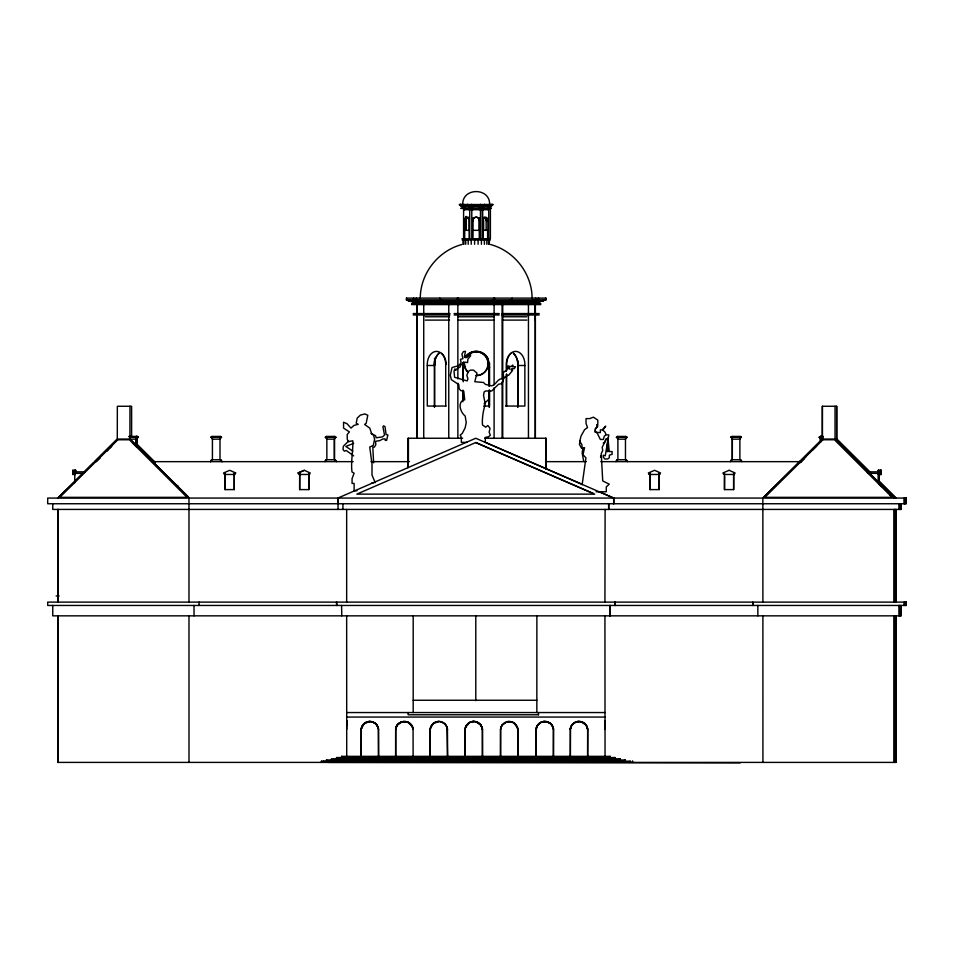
<?xml version="1.0" encoding="UTF-8"?>
<svg xmlns="http://www.w3.org/2000/svg" width="954" height="954" viewBox="0 0 954 954"><rect width="100%" height="100%" fill="white"/><g stroke="black" fill="none" stroke-linecap="round" stroke-linejoin="round"><path stroke-width="1.43" d="M346.719 729.309L346.755 720.532L346.779 724.921M75.366 474.472L72.742 474.472L72.766 470.298L75.64 470.298L75.664 472.957M880.375 472.957L880.375 474.472L880.363 470.298L880.375 472.957L878.324 472.957L878.324 474.472L881.234 474.472L881.222 470.298L878.336 470.298L878.324 472.957M234.267 489.605L234.267 473.363L234.267 489.605L225.108 489.605L225.192 473.363M308.798 489.605L308.798 473.363L308.798 489.605L299.651 489.605L299.735 473.363M408.085 467.484L408.121 461.653M545.879 468.939L545.915 461.653M659.107 489.605L659.107 473.363L659.107 489.605L649.948 489.605L650.044 473.363M733.65 489.605L733.65 473.363L733.65 489.605L724.491 489.605L724.563 476.308M75.02 472.957L75.044 470.298L75.068 472.957M75.616 472.957L75.64 470.298M878.92 472.957L878.944 470.298L878.956 472.957M74.77 482.724L74.782 471.848L85.013 471.848M878.336 471.848L878.324 473.363L868.14 473.363M458.135 298.113L459.542 302.394L444.361 302.394L441.44 301.106L441.559 299.83M458.135 299.83L458.027 301.106L459.542 302.394M467.865 204.836L468.545 205.444L467.865 204.418M471.848 204.836L472.194 205.444L471.848 204.418M420.261 298.113C420.404 273.488 437.993 250.985 461.712 244.558M462.762 204.418C462.165 187.306 490.189 187.306 489.605 204.418M582.131 484.775L585.935 457.872L583.001 454.676L584.563 447.688L581.952 447.688L581.952 444.755L579.758 441.249L581.022 436.05L584.563 429.705L587.509 427.595L586.03 423.337L586.03 418.603L589.655 418.603L593.436 417.172L597.8 420.082L597.8 425.424L595.308 428.978L595.308 431.291L597.347 433.39L600.34 439.448L603.369 439.448L604.323 436.085L606.195 434.881L608.807 434.881L605.218 455.857L603.262 455.225L603.262 457.026L604.705 458.969L607.734 458.969L609.332 457.741L609.332 455.225L612.098 454.295L612.098 451.576L609.272 451.576L607.972 438.315L606.195 439.448L602.177 447.259L602.725 450.55L601.235 453.639L602.725 480.935L609.236 484.167L606.291 486.934L606.291 491.775L596.119 491.775M409.624 299.83L409.361 301.106L414.978 302.394L421.227 302.394L421.489 301.118L458.027 301.106L457.264 298.113M409.755 299.83L409.481 301.106L406.535 299.83M416.445 298.113L416.182 301.106L409.361 301.106L406.404 299.83L406.535 298.113M460.21 204.836L461.521 205.444L460.21 204.418M460.233 204.418L460.174 205.134L459.434 204.836L492.932 204.418L490.869 205.444L492.157 204.418M461.784 205.134L463.06 205.146L461.152 204.418M361.149 756.343L361.208 729.309C361.542 724.169 367.004 720.365 371.965 721.701M361.149 729.309L364.023 723.704L369.866 721.439M430.218 756.343L430.159 729.309C430.624 724.193 435.966 720.353 440.975 721.701M430.159 729.309L433.033 723.704L438.876 721.439M475.879 721.701C470.954 720.377 465.421 724.181 465.123 729.309L465.003 756.343L465.182 729.309A8.717 8.717 0 0 1 482.533 729.309L482.533 756.343M500.48 756.343L500.54 729.309L501.899 725.314L507.027 721.713M536.029 756.343L536.148 729.309C536.601 719.209 552.974 719.256 553.499 729.309L552.974 727.222M536.029 729.309A8.717 8.717 0 0 1 553.38 729.309L553.439 756.343L553.558 729.309A8.717 8.717 0 0 0 536.196 729.309L537.567 725.314M580.378 440.617L579.4 444.325L581.391 448.022L582.787 448.607L582.167 453.078L583.609 460.794M606.028 438.852L604.645 442.239L603.214 443.121M413.118 756.343L413.07 729.309C412.522 719.185 396.196 719.244 395.719 729.309L395.767 756.343M501.959 725.314L501.005 727.222M571.768 725.314L570.289 729.309C570.778 720.509 584.361 718.696 587.139 727.043M465.588 727.222L469.678 722.476M397.079 725.314L395.66 729.309L395.588 756.343M136.339 446.508L136.362 439.15L137.352 437.242M136.649 446.508L136.625 439.15L137.626 437.242L136.1 436.431L137.567 437.242M136.362 439.15L137.376 437.242M136.649 439.15L137.662 437.242M136.935 439.15L137.948 437.242L136.66 436.431L137.853 437.242L136.899 439.15L136.899 446.508M334.437 459.733L334.437 439.15L335.438 437.242L334.401 439.15L334.401 459.733M480.399 204.418L480.077 205.444L480.601 204.418M210.44 461.653L211.716 459.733L220.768 459.733L222.055 461.653M326.125 459.733L324.849 461.653L326.089 459.733L335.176 459.733L336.452 461.653L335.14 459.733M617.178 459.733L615.914 461.653L617.155 459.733L626.241 459.733L627.517 461.653L626.206 459.733M731.587 459.733L730.323 461.653L731.563 459.733L740.65 459.733L741.926 461.653L740.614 459.733M210.405 461.653L211.681 459.733M397.484 724.921L402.242 721.713M502.305 724.921L505.095 722.476M537.913 724.921L540.703 722.476M572.114 724.921L574.904 722.476M71.562 484.799L58.54 497.356M71.753 484.608L82.044 474.317M83.153 473.22L93.504 462.869M94.613 461.76L117.342 439.055L129.959 439.055L188.391 497.034L151.96 460.937L188.975 498.071L188.975 602.117M96.02 461.593L100.182 457.443M106.419 451.206L111.618 446.007M798.772 462.666L822.396 439.055L836.694 439.055L871.121 473.22M800.895 461.772L806.142 456.537M812.438 450.252L816.636 446.055M57.824 498.071L117.294 439.055L117.342 406.261L131.616 406.261L131.616 436.073M96.08 461.76L100.17 457.693M106.633 451.278L108.744 449.191M109.555 448.368L111.642 446.305M489.283 398.832L484.06 403.804M762.89 602.117L762.854 498.071L822.36 439.055L822.396 406.261L836.694 406.261L836.694 439.055L870.835 473.22M800.227 462.666L804.186 458.731M762.89 498.071L800.442 460.937M459.661 301.118L492.276 301.118L493.767 299.83L493.767 298.113M492.276 301.118L492.395 302.394L494.613 299.83L494.613 298.113M484.393 204.418L483.726 205.444L484.787 204.418M492.395 302.394L507.611 302.394L512.048 299.83L512.048 298.113M348.508 441.177L343.345 446.257L343.035 449.608L344.382 451.182L346.195 450.455L353.66 455.869M210.941 437.242L212.158 436.431L220.326 436.431L221.543 437.242L210.906 437.242L212.134 436.431M325.35 437.242L326.566 436.431L334.723 436.431L335.951 437.242L325.314 437.242L326.53 436.431M616.415 437.242L617.632 436.431L625.788 436.431L627.016 437.242L616.379 437.242L617.596 436.431M730.824 437.242L732.04 436.431L740.197 436.431L741.425 437.242L730.788 437.242L732.004 436.431M819.188 437.242L823.409 436.431M820.678 436.431L819.474 437.242L820.655 436.431M820.965 436.431L819.748 437.242L820.69 442.096M821.251 436.431L820.035 437.242L820.953 439.15M820.368 436.431L819.152 437.242L823.123 437.242M820.941 436.431L819.713 437.242L820.69 439.15L823.195 439.15M821.501 436.431L819.999 437.242L820.977 439.15M491.155 204.836L489.319 205.444L491.215 204.418M459.47 204.836L492.157 204.836L490.869 205.444L492.896 204.836L459.47 204.418M493.767 299.83L493.874 301.106L530.651 301.118L530.925 302.394L537.269 302.394L545.819 299.83L545.819 298.113M475.772 442.537L356.808 494.136L594.7 494.136L475.76 442.537L593.352 493.552M298.077 472.957L304.29 470.298L310.193 472.957L309.501 474.472L298.936 474.472L298.077 472.957L304.302 470.298M729.142 470.298L722.917 472.957L723.788 474.472L734.353 474.472L735.033 472.957L729.13 470.298M353.707 443.336L345.825 446.448L352.825 451.087M530.651 301.118L535.671 299.83L535.671 298.113M530.925 302.394L538.557 299.83L538.557 298.113M538.783 302.072L545.95 299.83L545.95 298.113L406.404 298.113M402.254 721.701L408.455 722.476L412.45 727.043M471.67 721.701L473.78 721.439M509.197 721.439L507.075 721.701L513.312 722.476L517.33 727.043M542.695 721.701L544.806 721.439M576.896 721.701L579.006 721.439M461.056 205.432L491.31 205.432M460.675 205.73L491.692 205.73M460.675 205.969L491.692 205.969M461.056 208.127L491.31 208.127M461.056 208.461L491.31 208.461M463.966 208.89L488.353 208.89M463.966 209.701L488.353 209.701M469.201 230.331L464.443 230.331L464.443 220.589L466.16 220.589A3.148 2.218 -90 0 1 468.974 217.321M483.153 238.75L483.153 230.331L487.864 230.331L487.864 220.589L486.158 220.589A3.148 2.23 -90 0 0 483.928 217.202M472.993 230.331L479.361 230.331L479.361 217.87M461.974 238.75L490.392 238.75L490.392 205.969M462.141 239.967L490.225 239.967M406.404 299.83L545.819 299.83M413.154 302.335L537.007 302.335M411.568 303.575L540.799 303.575M411.568 304.588L540.799 304.588M413.154 313.568L450.002 313.568M454.14 313.568L499.204 313.568M501.971 313.568L539.213 313.568M413.154 314.975L450.002 314.975M454.14 314.975L499.204 314.975M501.971 314.975L539.213 314.975M425.281 316.764L449.501 316.764M457.98 316.764L494.005 316.764M502.496 316.764L526.882 316.764M425.281 320.103L449.501 320.103M457.98 320.103L494.005 320.103M502.496 320.103L526.882 320.103M446.055 406.058L427.285 406.058L427.285 365.501L434.44 365.501A13.117 9.242 -90 0 1 438.828 353.314M462.94 365.501L462.905 365.501A13.117 13.117 0 0 1 462.94 363.104M463.262 365.501L463.298 365.501A13.117 13.117 0 0 1 463.477 361.924M489.056 365.501L489.092 365.501A13.117 13.117 0 0 0 464.896 357.488M505.572 406.058L524.867 406.058L524.867 365.501L517.76 365.501A13.117 9.301 -90 0 0 513.335 353.314M483.63 406.058L489.45 406.058L489.45 390.126M128.754 436.431L137.221 436.431L138.449 437.242L137.197 436.431M129.339 437.242L138.163 437.242L136.947 436.431L138.127 437.242M462.63 438.244L407.93 438.244L407.93 467.758M484.56 438.244L546.213 438.244L546.213 461.808M129.47 439.15L135.802 439.15L136.816 437.242L135.778 439.15L135.778 445.029M334.437 439.15L326.828 439.15L325.815 437.242L326.852 439.15L326.852 459.733M732.302 439.15L732.302 459.733L732.326 439.15L731.324 437.242L732.302 439.15L739.899 439.15L740.912 437.242L739.875 439.15L739.899 459.733M466.971 442.37L461.331 442.37L461.331 437.326L460.21 435.167L462.332 433.295L465.147 427.833L466.244 422.598L465.17 416.004C460.627 412.605 457.204 403.005 463.608 399.857L464.729 399.857L463.799 391.307L460.663 390.52L459.16 388.743L458.802 384.629L451.361 379.668L450.288 375.292L452.029 367.528L458.791 365.609L461.116 362.687L460.472 359.3L462.988 358.668L461.903 354.172L463.394 351.609L465.48 351.299L464.407 356.629L466.661 357.5L469.678 354.936L470.56 354.697L470.56 355.818L467.854 359.264L467.579 362.544L464.693 362.15L461.14 364.726L459.721 367.433L458.314 367.433L457.491 369.043L455.976 369.043L455.976 370.259L454.772 370.259L454.772 369.043L454.032 371.356L454.605 377.283L467.078 380.932L467.949 378.929L466.804 375.268L468.378 371.38L470.441 370.104L473.47 370.104L477 373.133L474.794 381.719L483.511 382.471L485.431 384.402L491.704 385.869C496.175 384.891 497.439 378.511 502.174 378.666L503.629 376.484L503.068 373.574L503.986 371.893L506.872 370.092L507.802 368.041L509.472 369.091L509.639 367.791L508.22 367.254L507.814 366.014L511.213 366.574L512.727 365.024L513.109 366.229L512.334 366.706L515.458 366.706L514.349 368.578L511.404 368.864L511.046 369.806L512.453 369.806L512.453 370.617L508.637 375.268L506.824 375.268L506.824 376.27L504.964 377.057L502.925 379.811L503.378 380.825L501.804 383.58L498.525 384.295L491.668 390.985L485.622 390.985L484.107 391.987L483.571 395.373L485.228 404.102C483.273 410.78 481.901 418.079 482.486 424.947L485.681 427.201L487.804 425.496L490.07 428.334L489.14 432.15L490.296 435.167L488.591 436.741L485.324 437.397L485.324 442.37M152.604 461.653L353.218 461.653M370.975 461.653L409.481 461.653M545.533 461.653L586.328 461.653M600.793 461.653L801.372 461.653M867.21 471.848L879.194 471.848M72.742 474.472L72.742 472.957L74.758 472.957L74.782 470.298L74.77 474.472M74.77 473.363L83.499 473.363M649.245 474.472L659.81 474.472L660.49 472.957L654.599 470.298L648.386 472.957L649.245 474.472M374.004 482.688L371.511 483.106M357.011 490.773L354.113 490.773L354.113 483.416L352.074 483.416L352.074 478.574L354.113 473.196L352.014 472.003C350.643 461.784 353.23 451.278 352.813 440.748L348.305 441.678L347.22 439.067L347.22 434.523L349.402 431.888L343.559 428.096L343.559 422.24L346.994 423.695L351 428.096L353.91 425.448L358.203 424.315L356.2 423.147L357.225 418.102L360.362 415.097L364.845 413.941L367.791 415.264L366.169 423.314L364.595 424.411L369.83 428.191L371.666 433.855L373.384 434.917L374.624 439.078L373.276 445.387L369.723 447.08L372.012 464.073L372.012 475.068L375.244 482.688M413.154 700.248L536.875 700.248M346.66 712.555L604.931 712.555M538.509 714.773L408.121 714.773L408.121 712.555M346.66 717.062L604.931 717.062M378.571 729.309L378.094 727.222A8.717 8.717 0 0 0 361.268 729.309L361.089 729.309A8.717 8.717 0 0 1 378.44 729.309L378.571 756.343M413.118 729.309L412.939 729.309A8.717 8.717 0 0 0 395.588 729.309L395.767 729.309A8.717 8.717 0 0 1 413.118 729.309L412.545 727.222M447.629 756.343L447.45 729.309A8.717 8.717 0 0 0 430.099 729.309L430.266 756.343M465.182 729.309L465.003 729.309A8.717 8.717 0 0 1 482.354 729.309L482.414 756.343M500.409 729.309L500.588 729.309A8.717 8.717 0 0 1 517.939 729.309L517.831 756.343M570.397 729.309L570.349 756.343L570.397 729.309A8.717 8.717 0 0 1 587.759 729.309L587.7 756.343M328.522 762.401L740.197 762.89M56.131 595.904L59.112 595.94M460.233 204.836L461.581 205.146M416.445 299.83L421.489 301.118M421.227 302.394L413.559 299.83L413.559 298.113M581.153 721.713L586.221 725.314L587.64 729.309L587.581 756.343M546.916 721.713L550.625 723.704L552.879 727.043M511.308 721.713L515.017 723.704L517.891 729.309L517.939 756.343M475.927 721.713L481.054 725.314L482.474 729.309M441.01 721.713L444.743 723.704L447.009 727.043M372.012 721.713L375.733 723.704L378.094 727.222M490.654 244.558C514.373 250.985 531.962 273.488 532.105 298.113M485.324 442.322L581.129 483.893M598.838 491.572L613.816 498.071L613.804 503.748M890.058 495.043L895.102 498.071M891.978 496.557L894.506 498.071L835.036 439.055L835.036 406.261M887.685 492.3L890.225 493.826L878.777 482.39M890.666 495.043L895.699 498.071L879.123 481.508M175.918 484.727L178.422 486.349M740.173 436.431L741.377 437.242M625.764 436.431L626.981 437.242M334.699 436.431L335.915 437.242M220.291 436.431L221.507 437.242M371.106 433.486L375.59 435.739L376.198 437.803L382.614 436.837L384.522 435.072L382.888 426.629L383.627 425.854L385.011 426.617L386.096 434.547L387.884 434.917L386.597 440.378L385.237 440.378L385.237 438.947L382.936 438.947L379.704 440.641L375.542 441.273L375.828 444.755L374.385 447.14L372.811 447.14L373.622 462.833M477.859 722.476L480.995 725.314L482.414 729.309M442.954 722.476L446.09 725.314L447.569 729.309M373.956 722.476L377.08 725.314L378.499 729.309L378.499 756.343M467.842 205.134L467.472 204.418M441.44 301.106L439.877 299.83L439.877 298.113M596.644 424.637L597.598 426.748L595.499 428.775L595.046 432.21L600.364 432.627L600.364 429.884L602.117 429.884L605.707 426.152L602.737 430.278L604.681 431.673L606.028 434.38M879.469 481.508L896.164 498.071M841.452 445.005L847.784 451.29M850.944 454.426L858.338 461.76M879.564 484.477L881.663 486.552M136.529 443.932L155.407 462.654M136.374 445.005L142.706 451.278M146.928 455.475L153.26 461.76M132.618 442.906L135.778 446.055M836.133 439.77L869.416 473.041M835 439.055L894.041 498.071M136.458 443.932L155.204 462.654M137.34 446.055L153.069 461.772M188.975 498.071L129.923 439.055L129.959 406.261M220.732 459.733L222.008 461.653M471.825 205.134L471.646 204.418M616.88 437.242L617.894 439.15L617.894 459.733M211.418 437.242L212.42 439.15L212.42 459.733M616.916 437.242L617.918 439.15L625.49 439.15L626.504 437.242L625.466 439.15L625.466 459.733M211.442 437.242L212.456 439.15L220.028 439.15L221.042 437.242L220.004 439.15L220.004 459.733M587.235 727.222L587.581 729.309A8.717 8.717 0 0 0 570.23 729.309M517.366 727.222L517.831 729.309M447.044 727.222L447.45 756.343M542.731 299.83L543.005 301.106L535.945 301.106L535.671 299.83M542.611 299.83L542.874 301.106M510.39 299.83L510.497 301.106M881.222 470.298L881.198 474.472M878.336 470.298L878.36 472.957M72.766 470.298L72.79 472.957M905.787 498.071L905.787 503.748M905.751 602.117L905.751 605.456M904.595 498.071L904.595 503.748M904.63 602.117L904.63 605.456M904.094 498.071L904.094 503.748M904.094 602.117L904.094 605.456M901.244 503.748L901.244 509.424L52.756 509.424L52.756 503.748M901.22 605.456L901.22 615.843L52.756 615.843L52.756 605.456M900.743 503.748L900.743 509.424M900.731 605.456L900.731 615.843M899.55 503.748L899.55 509.424M899.562 605.456L899.562 615.843M899.073 503.748L899.073 509.424M899.073 605.456L899.073 615.843M896.164 509.424L896.164 602.117M896.164 615.843L896.164 762.401L57.824 762.401L57.824 615.843M895.699 509.424L895.699 602.117M895.699 615.843L895.699 762.401M894.506 509.424L894.506 602.117M894.506 615.843L894.506 762.401M894.041 509.424L894.041 602.117M894.041 615.843L894.041 762.401M878.92 473.363L878.956 482.724M878.36 473.363L878.36 482.724M836.658 406.261L836.658 439.055M822.36 406.261L822.36 439.055M762.89 615.843L762.926 762.401M757.834 605.456L757.87 615.843M724.491 473.363L724.491 489.605M649.948 473.363L649.948 489.605M632.633 761.185L632.633 762.401M632.371 761.185L632.371 762.401M630.332 762.401L630.332 761.185L321.355 761.185L321.355 762.401M630.057 761.185L630.057 762.401M625.287 761.185L625.287 759.98L326.411 759.98L326.411 761.185M625.037 759.98L625.037 761.185M620.243 759.98L620.243 758.764L331.467 758.764L331.467 759.98M620.005 758.764L620.005 759.98M615.163 602.117L615.163 605.456M615.199 758.764L615.199 757.559L336.535 757.559L336.535 758.764M614.984 602.117L614.984 605.456M614.984 757.559L614.984 758.764M613.66 503.748L613.66 498.071L475.76 438.244L337.871 498.071L337.895 503.748M610.131 605.456L610.131 615.843M610.155 757.559L610.155 756.343L341.592 756.343L341.592 757.559M609.952 605.456L609.952 615.843M609.952 756.343L609.952 757.559M608.771 503.748L608.759 509.424M608.628 503.748L608.628 509.424M605.11 509.424L604.931 602.117M604.931 615.843L605.051 756.343M600.662 455.821L600.662 457.264M545.724 438.244L545.724 468.521M538.509 712.555L538.461 714.773M536.875 615.843L536.84 712.555M536.196 729.309L536.196 756.343M535.373 304.588L535.373 438.208M535.23 304.588L535.23 438.208M534.848 304.588L534.848 313.568M534.848 316.764L534.848 320.103M528.444 304.588L528.444 438.208M517.915 361.113L517.915 407.048M517.76 361.113L517.76 407.048M506.646 368.399L506.646 365.501A13.117 9.242 -90 0 1 511.034 353.314M506.646 374.195L506.646 406.058M506.312 371.297L506.312 365.501A13.117 9.301 -90 0 1 515.589 351.382A13.117 9.301 -90 0 1 524.867 365.501M506.312 374.195L506.312 406.058M502.734 304.588L502.734 438.208M502.102 304.588L502.102 378.821M502.102 381.791L502.102 438.208M500.588 729.309L500.588 756.343M494.1 304.588L494.1 384.76M494.1 387.729L494.1 438.208M489.45 385.786L489.414 365.501A13.117 13.117 0 0 0 489.378 363.104M489.402 239.967L489.366 244.296M489.414 362.58L489.414 386.275M489.414 390.723L489.414 407.048M489.092 362.58L489.092 386.275M489.056 390.126L489.092 407.048M488.722 205.969L488.722 238.75M488.543 239.967L488.543 244.296M487.864 205.969L487.864 209.701M487.613 230.331L487.613 238.75M486.838 239.967L486.838 244.296M486.158 217.87L486.158 230.367M484.405 239.967L484.405 244.296M483.499 220.589L483.499 230.331M483.416 205.969L483.416 209.701M483.416 230.331L483.416 220.589A3.148 2.23 -90 0 1 485.634 217.202A3.148 2.23 -90 0 1 487.864 220.589M482.557 205.969L482.557 238.75M482.402 205.969L482.402 238.75M481.424 239.967L481.424 244.296M480.482 205.969L480.482 238.75M479.278 205.969L479.278 209.701M479.278 217.87L479.278 238.75M478.073 239.967L478.073 244.296M475.796 615.843L475.796 700.653M474.603 239.967L474.603 244.296M472.993 205.969L472.993 209.701M473.077 217.87L472.993 238.75M471.789 205.969L471.789 238.75M471.228 239.967L471.228 244.296M469.726 205.969L469.726 238.75M469.129 230.331L469.129 238.75M468.867 205.969L468.867 209.701M468.867 230.331L468.867 220.589A3.148 2.218 -90 0 0 466.661 217.202A3.148 2.218 -90 0 0 464.443 220.589M468.199 239.967L468.199 244.296M466.208 216.51L466.208 230.367M466.16 216.51L466.16 230.367M465.707 239.967L465.707 244.296M464.705 230.331L464.705 238.75M464.443 205.969L464.443 209.701M463.942 239.967L463.942 244.296M463.596 205.969L463.596 238.75M463.262 362.58L463.262 381.827M463.262 390.723L463.298 400.275M463 239.967L462.964 244.296M462.94 362.58L462.94 380.348M462.905 390.126L462.905 401.717M457.86 304.588L457.86 378.821M457.86 383.269L457.86 438.208M448.762 304.588L448.762 438.208M445.709 406.058L445.709 365.501A13.117 9.242 -90 0 0 436.503 351.382A13.117 9.242 -90 0 0 427.285 365.501M434.607 358.179L434.607 407.048M434.44 361.113L434.44 407.048M423.731 304.588L423.731 438.208M417.136 304.588L417.136 438.208M416.981 304.588L416.981 438.208M413.189 615.843L413.189 712.555M408.419 438.244L408.419 461.808M361.268 729.309L361.268 756.343M346.66 509.424L346.66 602.117M346.66 615.843L346.719 756.343M342.939 503.748L342.939 509.424M341.794 756.343L341.794 757.559M341.592 605.456L341.77 615.843M338.026 498.071L338.05 509.424M336.714 602.117L336.714 605.456M336.75 757.559L336.75 758.764M336.535 602.117L336.535 605.456M326.662 759.98L326.662 761.185M323.919 761.185L323.919 762.401M323.656 761.185L323.656 762.401M321.617 761.185L321.617 762.401M299.651 473.363L299.651 489.605M225.108 473.363L225.108 489.605M199.064 602.117L199.028 605.456M194.008 605.456L194.044 615.843M188.975 615.843L189.011 762.401M58.277 509.424L58.277 602.117M58.277 615.843L58.277 762.401M57.824 509.424L57.824 602.117M465.779 357.714A11.901 11.901 0 0 1 486.397 357.726A11.901 11.901 0 0 1 476.082 375.578M468.128 372.525A11.901 11.901 0 0 1 464.181 363.677M466.828 356.701A11.901 11.901 0 0 1 487.077 358.251A11.901 11.901 0 0 1 476.475 375.578M467.627 371.631A11.901 11.901 0 0 1 464.574 363.677M487.649 366.193A18.579 18.579 0 0 1 489.688 367.636M463.334 368.089A20.249 20.249 0 0 1 465.469 366.527M473.005 220.589A3.148 3.148 0 0 1 476.141 217.202A3.148 3.148 0 0 1 479.278 220.589M473.089 220.589A3.148 3.148 0 0 1 476.225 217.202A3.148 3.148 0 0 1 479.361 220.589M465.254 357.488A13.117 13.117 0 0 1 488.019 358.525M513.526 353.314A13.117 9.242 -90 0 1 517.915 365.501M441.63 353.314A13.117 9.301 -90 0 1 443.002 354.745M443.598 355.592A13.117 9.301 -90 0 1 445.065 358.525M445.411 359.622A13.117 9.301 -90 0 1 446.078 364.309M434.607 365.501A13.117 9.301 -90 0 1 439.031 353.314M604.991 727.043L604.991 729.309L605.027 720.532L604.991 727.043M880.637 472.957L880.637 474.472L880.614 470.298L880.637 472.957M880.983 472.957L880.971 474.472L880.959 470.298L880.983 472.957M75.378 470.298L75.366 472.957L75.378 470.298M878.598 470.298L878.574 472.957L878.598 470.298M607.972 438.315L606.804 451.576L607.972 451.576L607.972 438.315M235.65 472.957L234.958 474.472L224.393 474.472L223.534 472.957L229.759 470.298L235.65 472.957M137.066 437.242L136.064 439.15L136.064 446.508L136.088 439.15L137.102 437.242M117.819 439.77L59.78 497.356L187.032 497.356L129.398 439.77L117.819 439.77M822.873 439.77L764.846 497.356L892.097 497.356L834.476 439.77L822.873 439.77M906.3 498.071L47.7 498.071L47.7 503.748L906.3 503.748L906.3 498.071M906.288 602.117L47.7 602.117L47.7 605.456L906.288 605.456L906.288 602.117M879.218 484.095L879.218 473.363L879.183 484.095M878.622 482.724L878.622 473.363L878.586 482.724M752.801 605.456L752.801 602.117L752.766 605.456"/></g></svg>
